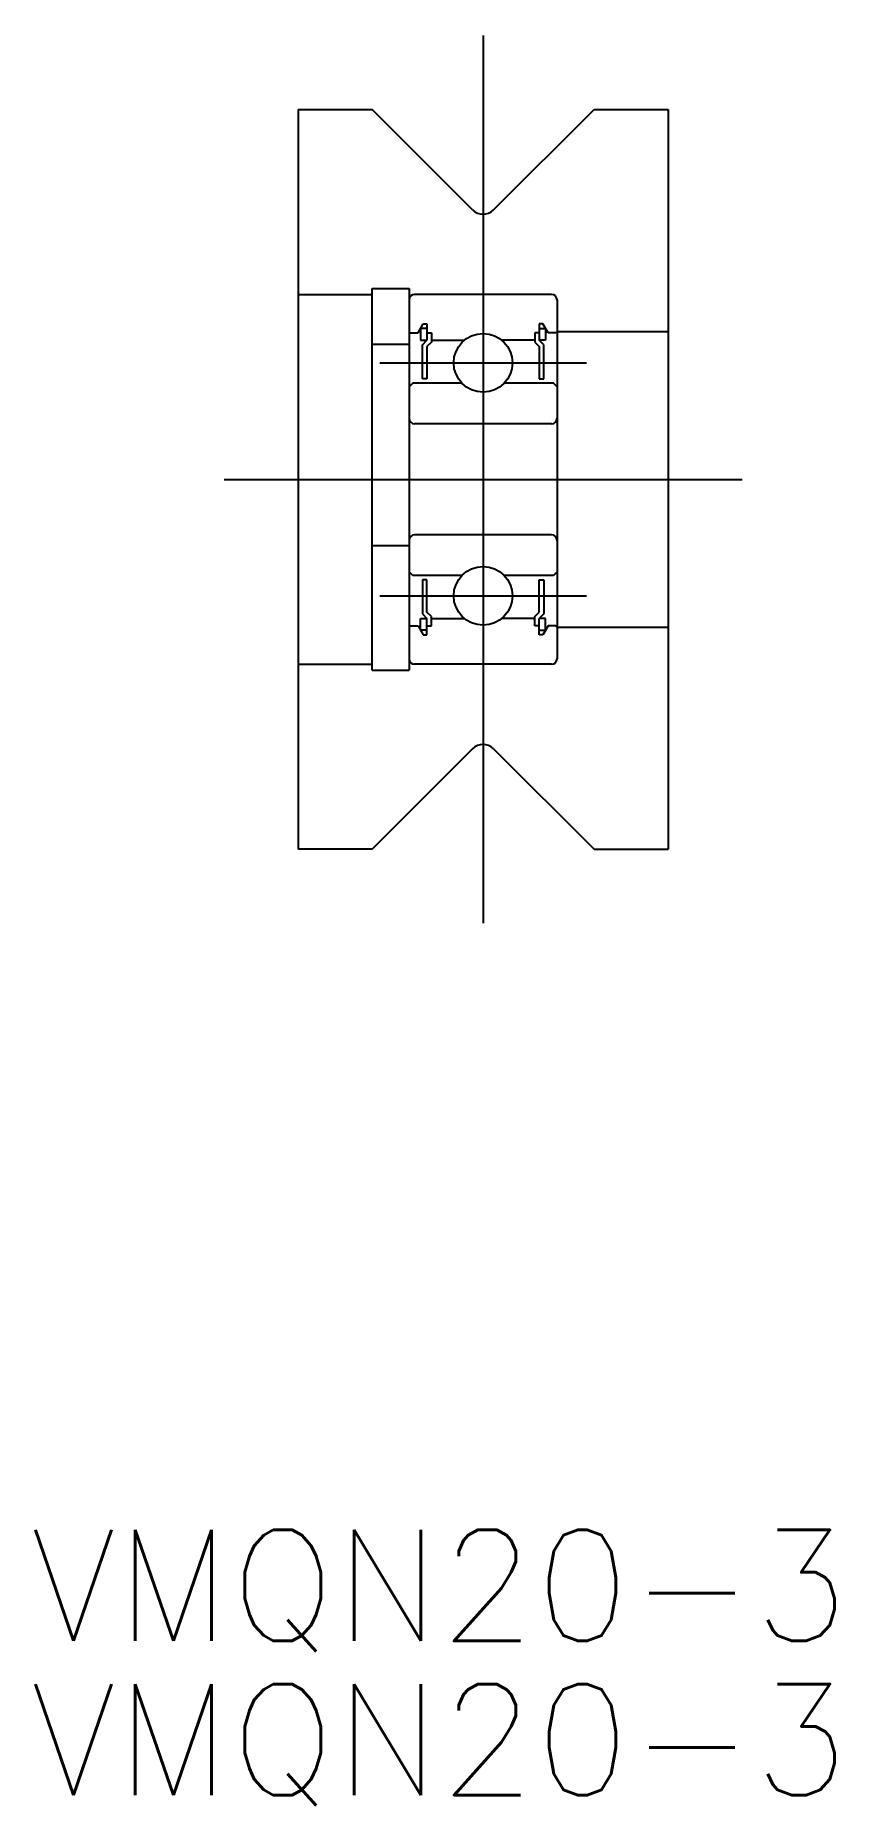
# Model space of a CAD drawing. Extents: x -7.1 to 14.5, y -35.9 to 12.
import ezdxf

# ---------------------------------------------------------------- set-up
doc = ezdxf.new("R2010")
doc.units = 0
doc.linetypes.add('CENTER', pattern=[50.8, 31.75, -6.35, 6.35, -6.35])
doc.layers.get('0').update_dxf_attribs({"linetype": 'CONTINUOUS'})
doc.layers.add('CENTER', color=1, linetype='CENTER')
doc.styles.get("Standard").update_dxf_attribs({"font": 'txt.shx', "height": 3, "bigfont": 'bigfont.shx'})

msp = doc.modelspace()

# ---------------------------------------------------------------- linework, layer by layer
at = {"color": 7, "linetype": 'CONTINUOUS'}
for p, q in [((0, 10), (0, -10)), ((0, 10), (2, 10)), ((4.717, 7.283), (2, 10)), ((5.283, 7.283), (8, 10)), ((8, 10), (10, 10)), ((10, 10), (10, -10)), ((0, 5), (2, 5)), ((2, -5.156), (2, 5.156)), ((2, 5.156), (3, 5.156)), ((3, 5.156), (3, -5.156)), ((6.85, 5), (3.15, 5)), ((7, 4.85), (7, -4.85)), ((3, 3.99), (3.03, 3.96)), ((3.03, 3.96), (3.241, 3.96)), ((3.241, 3.96), (3.381, 4.201)), ((3.483, 4.081), (3.311, 4.081)), ((3.311, 4.081), (3.311, 3.76)), ((3.381, 4.201), (3.483, 4.201)), ((3.483, 4.201), (3.483, 3.76)), ((3.483, 3.96), (3.603, 3.96)), ((3.603, 3.96), (3.603, 3.71)), ((6.397, 3.96), (6.397, 3.71)), ((6.518, 3.96), (6.397, 3.96)), ((6.518, 4.201), (6.518, 3.76)), ((6.619, 4.201), (6.518, 4.201)), ((6.518, 4.081), (6.689, 4.081)), ((6.759, 3.96), (6.619, 4.201)), ((6.689, 4.081), (6.689, 3.76)), ((6.97, 3.96), (6.759, 3.96)), ((7, 3.99), (6.97, 3.96)), ((7, 4), (10, 4)), ((2, 3.656), (3, 3.656)), ((3.311, 3.76), (3.483, 3.76)), ((3.362, 3.639), (3.483, 3.76)), ((3.362, 2.716), (3.362, 3.639)), ((3.603, 3.71), (3.483, 3.589)), ((3.483, 3.589), (3.483, 2.716)), ((3.603, 3.79), (3.633, 3.76)), ((3.633, 3.76), (4.492, 3.76)), ((6.367, 3.76), (5.508, 3.76)), ((6.397, 3.79), (6.367, 3.76)), ((6.397, 3.71), (6.518, 3.589)), ((6.638, 3.639), (6.518, 3.76)), ((6.689, 3.76), (6.518, 3.76)), ((6.518, 3.589), (6.518, 2.716)), ((6.638, 2.716), (6.638, 3.639)), ((3.1, 2.6), (3, 2.5)), ((4.428, 2.6), (3.1, 2.6)), ((3.483, 2.716), (3.362, 2.716)), ((6.9, 2.6), (5.572, 2.6)), ((6.518, 2.716), (6.638, 2.716)), ((7, 2.5), (6.9, 2.6)), ((6.85, 1.5), (3.15, 1.5)), ((2, -1.788), (3, -1.788)), ((6.85, -1.5), (3.15, -1.5)), ((3.1, -2.6), (3, -2.5)), ((4.428, -2.6), (3.1, -2.6)), ((3.483, -2.716), (3.362, -2.716)), ((3.362, -2.716), (3.362, -3.639)), ((3.483, -3.589), (3.483, -2.716)), ((6.9, -2.6), (5.572, -2.6)), ((6.518, -3.589), (6.518, -2.716)), ((6.518, -2.716), (6.638, -2.716)), ((6.638, -2.716), (6.638, -3.639)), ((7, -2.5), (6.9, -2.6)), ((3.311, -4.081), (3.311, -3.76)), ((3.311, -3.76), (3.483, -3.76)), ((3.362, -3.639), (3.483, -3.76)), ((3.603, -3.71), (3.483, -3.589)), ((3.483, -4.201), (3.483, -3.76)), ((3.603, -3.96), (3.603, -3.71)), ((3.603, -3.79), (3.633, -3.76)), ((3.633, -3.76), (4.492, -3.76)), ((6.367, -3.76), (5.508, -3.76)), ((6.397, -3.79), (6.367, -3.76)), ((6.397, -3.71), (6.518, -3.589)), ((6.397, -3.96), (6.397, -3.71)), ((6.638, -3.639), (6.518, -3.76)), ((6.518, -4.201), (6.518, -3.76)), ((6.689, -3.76), (6.518, -3.76)), ((6.689, -4.081), (6.689, -3.76)), ((3, -3.99), (3.03, -3.96)), ((3.03, -3.96), (3.241, -3.96)), ((3.241, -3.96), (3.381, -4.201)), ((3.483, -4.081), (3.311, -4.081)), ((3.381, -4.201), (3.483, -4.201)), ((3.483, -3.96), (3.603, -3.96)), ((6.518, -3.96), (6.397, -3.96)), ((6.518, -4.081), (6.689, -4.081)), ((6.619, -4.201), (6.518, -4.201)), ((6.759, -3.96), (6.619, -4.201)), ((6.97, -3.96), (6.759, -3.96)), ((7, -3.99), (6.97, -3.96)), ((7, -4), (10, -4)), ((0, -5), (2, -5)), ((2, -5.156), (3, -5.156)), ((6.85, -5), (3.15, -5)), ((4.717, -7.283), (2, -10)), ((5.283, -7.283), (8, -10)), ((2, -10), (0, -10)), ((8, -10), (10, -10))]:
    msp.add_line(p, q, dxfattribs=at)
for centre in [(5, 3.15), (5, -3.15)]:
    msp.add_circle(centre, 0.794, dxfattribs=at)
for centre, radius, start, end in [((5, 7.566), 0.4, 225, 315), ((3.15, 4.85), 0.15, 90, 180), ((6.85, 4.85), 0.15, 360, 90), ((3.15, 1.65), 0.15, 180, 270), ((6.85, 1.65), 0.15, 270, 360), ((3.15, -1.65), 0.15, 90, 180), ((6.85, -1.65), 0.15, 360, 90), ((3.15, -4.85), 0.15, 180, 270), ((6.85, -4.85), 0.15, 270, 360), ((5, -7.566), 0.4, 45, 135)]:
    msp.add_arc(centre, radius, start, end, dxfattribs=at)
at = {"layer": 'CENTER', "color": 1, "linetype": 'CENTER'}
for p, q in [((5, 12), (5, -12)), ((2.206, 3.15), (7.794, 3.15)), ((-2, 0), (12, 0)), ((2.206, -3.15), (7.794, -3.15))]:
    msp.add_line(p, q, dxfattribs=at)

# ---------------------------------------------------------------- texts
at = {"color": 7, "linetype": 'CONTINUOUS'}
for p in [(-7.228, -31.398), (-7.228, -35.565)]:
    msp.add_text('VMQN20-3', height=3, dxfattribs=at).set_placement(p)

doc.saveas('drawing.dxf')
